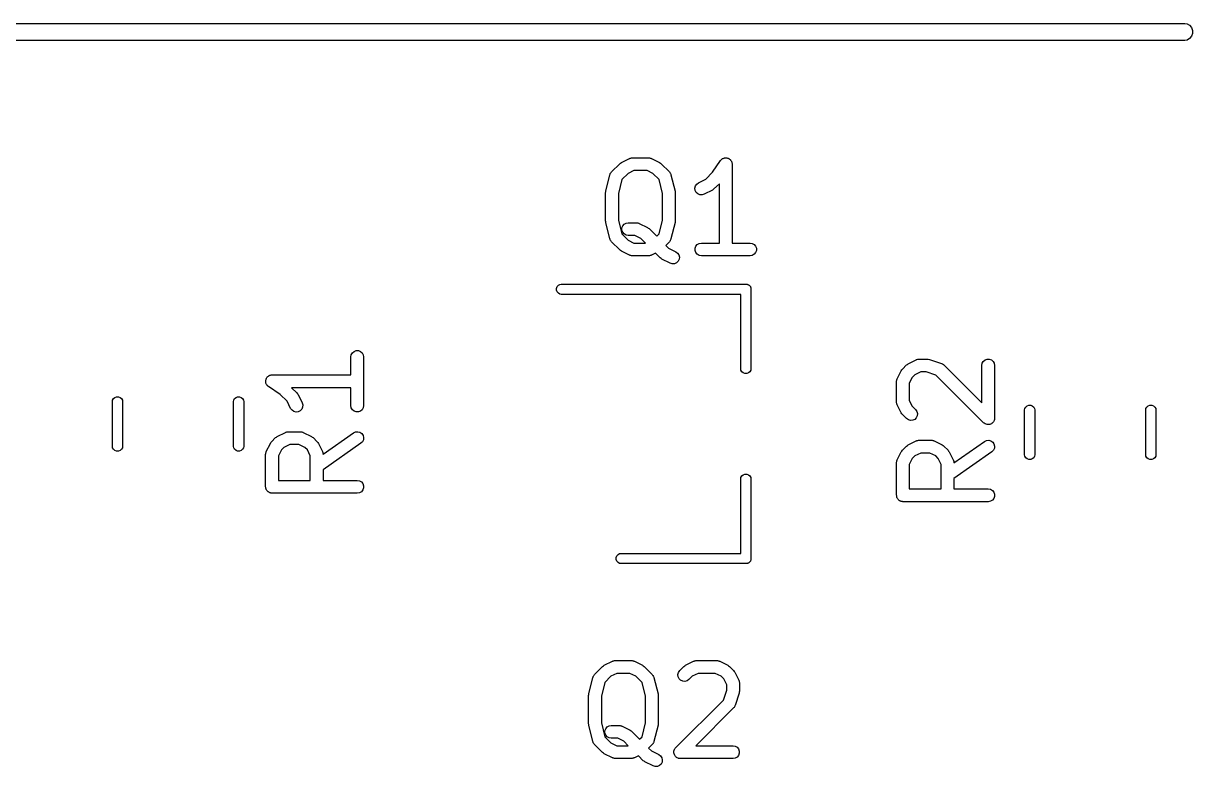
# Model space of a CAD drawing. Extents: x 100.8 to 195, y -113.5 to -35.1.
# Drawn here: x 162.39 to 176.1, y -72.62 to -63.9 of the extents above; entities that cross this region are included whole.
import ezdxf

# ---------------------------------------------------------------- set-up
doc = ezdxf.new("R2010")
doc.units = 0
doc.header["$MEASUREMENT"] = 0
doc.layers.add('BLACK', color=7, linetype='CONTINUOUS')

msp = doc.modelspace()

# ---------------------------------------------------------------- linework, layer by layer
at = {"layer": 'BLACK', "linetype": 'CONTINUOUS'}
for p, q in [((147.991, -63.9), (176.009, -63.9)), ((176.009, -63.9), (176.035, -63.9046)), ((176.035, -63.9046), (176.065, -63.9222)), ((176.065, -63.9222), (176.088, -63.9492)), ((176.088, -63.9492), (176.1, -63.9824)), ((176.1, -64.0176), (176.088, -64.0508)), ((176.1, -63.9824), (176.1, -64.0176)), ((176.009, -64.1), (147.991, -64.1)), ((176.035, -64.0954), (176.009, -64.1)), ((176.065, -64.0778), (176.035, -64.0954)), ((176.088, -64.0508), (176.065, -64.0778)), ((169.285, -65.6422), (169.38, -65.547)), ((169.38, -65.547), (169.39, -65.5401)), ((169.39, -65.5401), (169.4, -65.5329)), ((169.4, -65.5329), (169.495, -65.4853)), ((169.495, -65.4853), (169.499, -65.4841)), ((169.499, -65.4841), (169.503, -65.4819)), ((169.503, -65.4819), (169.512, -65.4804)), ((169.512, -65.4804), (169.52, -65.4779)), ((169.52, -65.4779), (169.524, -65.4781)), ((169.524, -65.4781), (169.529, -65.4774)), ((169.529, -65.4774), (169.719, -65.4774)), ((169.719, -65.4774), (169.723, -65.4781)), ((169.723, -65.4781), (169.728, -65.4779)), ((169.728, -65.4779), (169.736, -65.4804)), ((169.736, -65.4804), (169.745, -65.4819)), ((169.745, -65.4819), (169.748, -65.4841)), ((169.748, -65.4841), (169.753, -65.4853)), ((169.753, -65.4853), (169.848, -65.5329)), ((169.848, -65.5329), (169.857, -65.5401)), ((169.857, -65.5401), (169.867, -65.547)), ((169.867, -65.547), (169.963, -65.6422)), ((170.47, -65.6475), (170.561, -65.5108)), ((170.561, -65.5108), (170.564, -65.5078)), ((170.564, -65.5078), (170.566, -65.5042)), ((170.566, -65.5042), (170.573, -65.4984)), ((170.573, -65.4984), (170.579, -65.4919)), ((170.579, -65.4919), (170.583, -65.4901)), ((170.583, -65.4901), (170.586, -65.4874)), ((170.586, -65.4874), (170.595, -65.4844)), ((170.595, -65.4844), (170.603, -65.4804)), ((170.603, -65.4804), (170.607, -65.4799)), ((170.607, -65.4799), (170.611, -65.4785)), ((170.611, -65.4785), (170.62, -65.4785)), ((170.62, -65.4785), (170.629, -65.4775)), ((170.629, -65.4775), (170.633, -65.4785)), ((170.633, -65.4785), (170.637, -65.4785)), ((170.637, -65.4785), (170.645, -65.4816)), ((170.645, -65.4816), (170.654, -65.4837)), ((170.654, -65.4837), (170.657, -65.486)), ((170.657, -65.486), (170.661, -65.4874)), ((170.661, -65.4874), (170.668, -65.4932)), ((170.668, -65.4932), (170.676, -65.4981)), ((170.676, -65.4981), (170.678, -65.5015)), ((170.678, -65.5015), (170.681, -65.5042)), ((170.681, -65.5042), (170.686, -65.5119)), ((170.686, -65.5119), (170.691, -65.5191)), ((170.691, -65.5191), (170.692, -65.5231)), ((170.692, -65.5231), (170.694, -65.5267)), ((170.694, -65.5267), (170.696, -65.5355)), ((170.696, -65.5355), (170.698, -65.5441)), ((170.698, -65.5441), (170.698, -65.5483)), ((170.698, -65.5483), (170.699, -65.5524)), ((169.218, -65.8675), (169.265, -65.677)), ((169.265, -65.677), (169.268, -65.6705)), ((169.268, -65.6705), (169.27, -65.6635)), ((169.27, -65.6635), (169.274, -65.6587)), ((169.274, -65.6587), (169.276, -65.6533)), ((169.276, -65.6533), (169.281, -65.6481)), ((169.281, -65.6481), (169.285, -65.6422)), ((169.478, -65.6616), (169.406, -65.7336)), ((169.546, -65.6274), (169.478, -65.6616)), ((169.701, -65.6274), (169.546, -65.6274)), ((169.77, -65.6616), (169.701, -65.6274)), ((169.842, -65.7336), (169.77, -65.6616)), ((169.963, -65.6422), (169.967, -65.6481)), ((169.967, -65.6481), (169.972, -65.6533)), ((169.972, -65.6533), (169.974, -65.6587)), ((169.974, -65.6587), (169.977, -65.6635)), ((169.977, -65.6635), (169.979, -65.6705)), ((169.979, -65.6705), (169.982, -65.677)), ((169.982, -65.677), (170.03, -65.8675)), ((170.389, -65.7288), (170.47, -65.6475)), ((170.699, -65.5524), (170.699, -66.4774)), ((169.406, -65.7336), (169.365, -65.8949)), ((169.882, -65.8949), (169.842, -65.7336)), ((170.263, -65.8336), (170.269, -65.8083)), ((170.269, -65.8083), (170.284, -65.7865)), ((170.284, -65.7865), (170.305, -65.771)), ((170.305, -65.771), (170.389, -65.7288)), ((170.549, -65.7811), (170.486, -65.8435)), ((170.549, -66.4774), (170.549, -65.7811)), ((169.215, -65.8857), (169.217, -65.8767)), ((169.215, -66.219), (169.215, -65.8857)), ((169.217, -65.8767), (169.218, -65.8675)), ((169.365, -65.8949), (169.365, -66.2098)), ((169.882, -66.2098), (169.882, -65.8949)), ((170.03, -65.8675), (170.031, -65.8767)), ((170.031, -65.8767), (170.032, -65.8857)), ((170.032, -65.8857), (170.032, -66.219)), ((170.266, -65.8595), (170.263, -65.8336)), ((170.278, -65.8828), (170.266, -65.8595)), ((170.297, -65.9007), (170.278, -65.8828)), ((170.321, -65.911), (170.297, -65.9007)), ((170.347, -65.9126), (170.321, -65.911)), ((170.372, -65.9052), (170.347, -65.9126)), ((170.467, -65.8576), (170.372, -65.9052)), ((170.477, -65.8504), (170.467, -65.8576)), ((170.486, -65.8435), (170.477, -65.8504)), ((169.217, -66.2281), (169.215, -66.219)), ((169.218, -66.2372), (169.217, -66.2281)), ((169.265, -66.4277), (169.218, -66.2372)), ((169.365, -66.2098), (169.406, -66.3712)), ((169.842, -66.3712), (169.882, -66.2098)), ((170.03, -66.2372), (169.982, -66.4277)), ((170.031, -66.2281), (170.03, -66.2372)), ((170.032, -66.219), (170.031, -66.2281)), ((169.406, -66.3712), (169.478, -66.4431)), ((169.407, -66.3013), (169.416, -66.2768)), ((169.407, -66.3273), (169.407, -66.3013)), ((169.416, -66.3518), (169.407, -66.3273)), ((169.416, -66.2768), (169.433, -66.2568)), ((169.433, -66.3717), (169.416, -66.3518)), ((169.433, -66.2568), (169.455, -66.2438)), ((169.455, -66.3848), (169.433, -66.3717)), ((169.455, -66.2438), (169.481, -66.2393)), ((169.481, -66.2393), (169.576, -66.2393)), ((169.576, -66.2393), (169.58, -66.24)), ((169.58, -66.24), (169.585, -66.2398)), ((169.585, -66.2398), (169.593, -66.2423)), ((169.593, -66.2423), (169.602, -66.2438)), ((169.602, -66.2438), (169.606, -66.246)), ((169.606, -66.246), (169.61, -66.2472)), ((169.61, -66.2472), (169.705, -66.2948)), ((169.705, -66.2948), (169.715, -66.302)), ((169.715, -66.302), (169.724, -66.3089)), ((169.724, -66.3089), (169.814, -66.3987)), ((169.814, -66.3987), (169.842, -66.3712)), ((169.268, -66.4343), (169.265, -66.4277)), ((169.27, -66.4412), (169.268, -66.4343)), ((169.274, -66.4461), (169.27, -66.4412)), ((169.276, -66.4515), (169.274, -66.4461)), ((169.281, -66.4567), (169.276, -66.4515)), ((169.285, -66.4626), (169.281, -66.4567)), ((169.38, -66.5578), (169.285, -66.4626)), ((169.481, -66.3893), (169.455, -66.3848)), ((169.478, -66.4431), (169.546, -66.4774)), ((169.558, -66.3893), (169.481, -66.3893)), ((169.546, -66.4774), (169.681, -66.4774)), ((169.627, -66.4235), (169.558, -66.3893)), ((169.681, -66.4774), (169.627, -66.4235)), ((169.963, -66.4626), (169.92, -66.5048)), ((169.92, -66.5048), (169.954, -66.5384)), ((169.967, -66.4567), (169.963, -66.4626)), ((169.972, -66.4515), (169.967, -66.4567)), ((169.974, -66.4461), (169.972, -66.4515)), ((169.977, -66.4412), (169.974, -66.4461)), ((169.979, -66.4343), (169.977, -66.4412)), ((169.982, -66.4277), (169.979, -66.4343)), ((170.273, -66.5149), (170.29, -66.4949)), ((170.29, -66.4949), (170.312, -66.4819)), ((170.312, -66.4819), (170.338, -66.4774)), ((170.338, -66.4774), (170.549, -66.4774)), ((170.699, -66.4774), (170.91, -66.4774)), ((170.91, -66.4774), (170.935, -66.4819)), ((170.935, -66.4819), (170.958, -66.4949)), ((170.958, -66.4949), (170.974, -66.5149)), ((169.39, -66.5647), (169.38, -66.5578)), ((169.4, -66.5718), (169.39, -66.5647)), ((169.495, -66.6195), (169.4, -66.5718)), ((169.499, -66.6207), (169.495, -66.6195)), ((169.503, -66.6229), (169.499, -66.6207)), ((169.512, -66.6244), (169.503, -66.6229)), ((169.52, -66.6269), (169.512, -66.6244)), ((169.524, -66.6266), (169.52, -66.6269)), ((169.529, -66.6274), (169.524, -66.6266)), ((169.719, -66.6274), (169.529, -66.6274)), ((169.723, -66.6266), (169.719, -66.6274)), ((169.728, -66.6269), (169.723, -66.6266)), ((169.736, -66.6244), (169.728, -66.6269)), ((169.745, -66.6229), (169.736, -66.6244)), ((169.748, -66.6207), (169.745, -66.6229)), ((169.753, -66.6195), (169.748, -66.6207)), ((169.799, -66.596), (169.753, -66.6195)), ((169.856, -66.653), (169.799, -66.596)), ((169.954, -66.5384), (170.038, -66.5805)), ((170.038, -66.5805), (170.059, -66.5961)), ((170.059, -66.5961), (170.074, -66.6178)), ((170.074, -66.6178), (170.08, -66.6431)), ((170.08, -66.6431), (170.077, -66.669)), ((170.264, -66.5394), (170.273, -66.5149)), ((170.264, -66.5654), (170.264, -66.5394)), ((170.273, -66.5899), (170.264, -66.5654)), ((170.29, -66.6098), (170.273, -66.5899)), ((170.312, -66.6229), (170.29, -66.6098)), ((170.338, -66.6274), (170.312, -66.6229)), ((170.91, -66.6274), (170.338, -66.6274)), ((170.935, -66.6229), (170.91, -66.6274)), ((170.958, -66.6098), (170.935, -66.6229)), ((170.974, -66.5899), (170.958, -66.6098)), ((170.974, -66.5149), (170.983, -66.5394)), ((170.983, -66.5654), (170.974, -66.5899)), ((170.983, -66.5394), (170.983, -66.5654)), ((169.866, -66.6599), (169.856, -66.653)), ((169.876, -66.6671), (169.866, -66.6599)), ((169.971, -66.7147), (169.876, -66.6671)), ((169.996, -66.7221), (169.971, -66.7147)), ((170.022, -66.7206), (169.996, -66.7221)), ((170.046, -66.7102), (170.022, -66.7206)), ((170.065, -66.6923), (170.046, -66.7102)), ((170.077, -66.669), (170.065, -66.6923)), ((168.64, -67.0094), (168.647, -66.9895)), ((168.64, -67.0306), (168.64, -67.0094)), ((168.647, -67.0505), (168.64, -67.0306)), ((168.647, -66.9895), (168.661, -66.9733)), ((168.661, -67.0667), (168.647, -67.0505)), ((168.661, -66.9733), (168.679, -66.9627)), ((168.679, -66.9627), (168.695, -66.96)), ((168.695, -66.96), (170.865, -66.96)), ((170.865, -66.96), (170.871, -66.96)), ((170.865, -66.96), (170.865, -66.96)), ((170.871, -66.96), (170.876, -66.9618)), ((170.876, -66.9618), (170.881, -66.9627)), ((170.881, -66.9627), (170.885, -66.9654)), ((170.885, -66.9654), (170.89, -66.9672)), ((170.89, -66.9672), (170.895, -66.9707)), ((170.895, -66.9707), (170.899, -66.9733)), ((170.899, -66.9733), (170.903, -66.9774)), ((170.903, -66.9774), (170.907, -66.9808)), ((170.907, -66.9808), (170.909, -66.9855)), ((170.909, -66.9855), (170.913, -66.9895)), ((170.913, -66.9895), (170.915, -66.9945)), ((170.915, -66.9945), (170.917, -66.9992)), ((170.917, -66.9992), (170.918, -67.0044)), ((170.918, -67.0044), (170.92, -67.0094)), ((170.92, -67.0094), (170.92, -67.0147)), ((170.92, -67.0147), (170.92, -67.0148)), ((170.92, -67.0148), (170.92, -67.9552)), ((168.679, -67.0773), (168.661, -67.0667)), ((168.695, -67.08), (168.679, -67.0773)), ((170.8, -67.08), (168.695, -67.08)), ((170.8, -67.9552), (170.8, -67.08)), ((166.265, -67.7493), (166.289, -67.7404)), ((166.289, -67.7404), (166.315, -67.7404)), ((166.315, -67.7404), (166.34, -67.7493)), ((166.227, -67.8143), (166.232, -67.7886)), ((166.227, -68.025), (166.227, -67.8143)), ((166.232, -67.7886), (166.245, -67.7661)), ((166.245, -67.7661), (166.265, -67.7493)), ((166.34, -67.7493), (166.36, -67.7661)), ((166.36, -67.7661), (166.373, -67.7886)), ((166.373, -67.7886), (166.377, -67.8143)), ((166.377, -67.8143), (166.377, -68.3857)), ((172.764, -67.8948), (172.859, -67.8472)), ((172.859, -67.8472), (172.863, -67.846)), ((172.863, -67.846), (172.867, -67.8438)), ((172.867, -67.8438), (172.876, -67.8423)), ((172.876, -67.8423), (172.884, -67.8398)), ((172.884, -67.8398), (172.889, -67.84)), ((172.889, -67.84), (172.893, -67.8393)), ((172.893, -67.8393), (172.988, -67.8393)), ((172.988, -67.8393), (173, -67.8414)), ((173, -67.8414), (173.012, -67.8431)), ((173.012, -67.8431), (173.155, -67.8908)), ((173.632, -67.8886), (173.645, -67.8661)), ((173.645, -67.8661), (173.665, -67.8493)), ((173.665, -67.8493), (173.689, -67.8404)), ((173.689, -67.8404), (173.715, -67.8404)), ((173.715, -67.8404), (173.74, -67.8493)), ((173.74, -67.8493), (173.76, -67.8661)), ((173.76, -67.8661), (173.773, -67.8886)), ((170.803, -67.9708), (170.8, -67.9552)), ((170.813, -67.9892), (170.803, -67.9708)), ((170.83, -68.0028), (170.813, -67.9892)), ((170.849, -68.01), (170.83, -68.0028)), ((170.871, -68.01), (170.849, -68.01)), ((170.89, -68.0028), (170.871, -68.01)), ((170.907, -67.9892), (170.89, -68.0028)), ((170.917, -67.9708), (170.907, -67.9892)), ((170.92, -67.9552), (170.917, -67.9708)), ((172.635, -68.0712), (172.683, -67.976)), ((172.683, -67.976), (172.69, -67.9663)), ((172.69, -67.9663), (172.697, -67.9565)), ((172.697, -67.9565), (172.745, -67.9089)), ((172.745, -67.9089), (172.754, -67.902)), ((172.754, -67.902), (172.764, -67.8948)), ((172.911, -67.9893), (172.842, -68.0235)), ((172.976, -67.9893), (172.911, -67.9893)), ((173.09, -68.0275), (172.976, -67.9893)), ((173.155, -67.8908), (173.158, -67.8928)), ((173.158, -67.8928), (173.163, -67.8939)), ((173.163, -67.8939), (173.17, -67.899)), ((173.17, -67.899), (173.178, -67.9032)), ((173.178, -67.9032), (173.18, -67.9064)), ((173.18, -67.9064), (173.184, -67.9089)), ((173.184, -67.9089), (173.627, -68.3523)), ((173.627, -67.9143), (173.632, -67.8886)), ((173.627, -68.3523), (173.627, -67.9143)), ((173.773, -67.8886), (173.777, -67.9143)), ((173.777, -67.9143), (173.777, -68.5333)), ((165.228, -68.0952), (165.229, -68.0911)), ((165.229, -68.1041), (165.228, -68.0952)), ((165.229, -68.087), (165.232, -68.0786)), ((165.229, -68.0911), (165.229, -68.087)), ((165.229, -68.113), (165.229, -68.1041)), ((165.23, -68.1169), (165.229, -68.113)), ((165.23, -68.1211), (165.23, -68.1169)), ((165.234, -68.1291), (165.23, -68.1211)), ((165.232, -68.0786), (165.234, -68.0699)), ((165.234, -68.0699), (165.236, -68.0664)), ((165.237, -68.1375), (165.234, -68.1291)), ((165.236, -68.0664), (165.237, -68.0625)), ((165.237, -68.0625), (165.243, -68.0556)), ((165.24, -68.1407), (165.237, -68.1375)), ((165.242, -68.1444), (165.24, -68.1407)), ((165.248, -68.1506), (165.242, -68.1444)), ((165.243, -68.0556), (165.248, -68.0482)), ((165.248, -68.0482), (165.251, -68.0457)), ((165.254, -68.1575), (165.248, -68.1506)), ((165.251, -68.0457), (165.254, -68.0425)), ((165.254, -68.0425), (165.262, -68.0381)), ((165.262, -68.0381), (165.269, -68.0328)), ((165.269, -68.0328), (165.273, -68.0316)), ((165.273, -68.0316), (165.277, -68.0295)), ((165.277, -68.0295), (165.286, -68.028)), ((165.286, -68.028), (165.294, -68.0255)), ((165.294, -68.0255), (165.298, -68.0257)), ((165.298, -68.0257), (165.302, -68.025)), ((165.302, -68.025), (166.227, -68.025)), ((172.627, -68.1048), (172.628, -68.1005)), ((172.627, -68.3429), (172.627, -68.1048)), ((172.628, -68.0962), (172.63, -68.0878)), ((172.628, -68.1005), (172.628, -68.0962)), ((172.63, -68.0878), (172.632, -68.0791)), ((172.632, -68.0791), (172.634, -68.0754)), ((172.634, -68.0754), (172.635, -68.0712)), ((172.812, -68.054), (172.777, -68.1225)), ((172.777, -68.1225), (172.777, -68.3252)), ((172.842, -68.0235), (172.812, -68.054)), ((173.649, -68.5864), (173.09, -68.0275)), ((163.443, -68.3023), (163.46, -68.2887)), ((163.46, -68.2887), (163.479, -68.2814)), ((163.479, -68.2814), (163.501, -68.2814)), ((163.501, -68.2814), (163.52, -68.2887)), ((163.52, -68.2887), (163.537, -68.3023)), ((164.863, -68.3023), (164.88, -68.2887)), ((164.88, -68.2887), (164.899, -68.2814)), ((164.899, -68.2814), (164.921, -68.2814)), ((164.921, -68.2814), (164.94, -68.2887)), ((164.94, -68.2887), (164.957, -68.3023)), ((165.258, -68.1595), (165.254, -68.1575)), ((165.261, -68.1624), (165.258, -68.1595)), ((165.397, -68.2535), (165.261, -68.1624)), ((165.479, -68.3349), (165.397, -68.2535)), ((166.227, -68.175), (165.531, -68.175)), ((165.531, -68.175), (165.594, -68.2374)), ((165.594, -68.2374), (165.6, -68.2473)), ((165.6, -68.2473), (165.608, -68.2569)), ((165.608, -68.2569), (165.655, -68.3522)), ((166.227, -68.3857), (166.227, -68.175)), ((163.43, -68.3362), (163.433, -68.3206)), ((163.43, -68.8638), (163.43, -68.3362)), ((163.433, -68.3206), (163.443, -68.3023)), ((163.537, -68.3023), (163.547, -68.3206)), ((163.547, -68.3206), (163.55, -68.3362)), ((163.55, -68.3362), (163.55, -68.8638)), ((164.85, -68.3362), (164.853, -68.3206)), ((164.85, -68.8638), (164.85, -68.3362)), ((164.853, -68.3206), (164.863, -68.3023)), ((164.957, -68.3023), (164.967, -68.3206)), ((164.967, -68.3206), (164.97, -68.3362)), ((164.97, -68.3362), (164.97, -68.8638)), ((165.521, -68.4193), (165.479, -68.3349)), ((165.537, -68.4402), (165.521, -68.4193)), ((165.651, -68.427), (165.633, -68.446)), ((165.661, -68.4031), (165.651, -68.427)), ((165.655, -68.3522), (165.663, -68.3771)), ((165.663, -68.3771), (165.661, -68.4031)), ((166.232, -68.4114), (166.227, -68.3857)), ((166.245, -68.4339), (166.232, -68.4114)), ((166.373, -68.4114), (166.36, -68.4339)), ((166.377, -68.3857), (166.373, -68.4114)), ((172.628, -68.3471), (172.627, -68.3429)), ((172.628, -68.3514), (172.628, -68.3471)), ((172.63, -68.3599), (172.628, -68.3514)), ((172.632, -68.3685), (172.63, -68.3599)), ((172.634, -68.3723), (172.632, -68.3685)), ((172.635, -68.3764), (172.634, -68.3723)), ((172.683, -68.4716), (172.635, -68.3764)), ((172.777, -68.3252), (172.812, -68.3937)), ((172.812, -68.3937), (172.851, -68.4327)), ((174.13, -68.4362), (174.133, -68.4206)), ((174.133, -68.4206), (174.143, -68.4023)), ((174.143, -68.4023), (174.16, -68.3887)), ((174.16, -68.3887), (174.179, -68.3814)), ((174.179, -68.3814), (174.201, -68.3814)), ((174.201, -68.3814), (174.22, -68.3887)), ((174.22, -68.3887), (174.237, -68.4023)), ((174.237, -68.4023), (174.247, -68.4206)), ((174.247, -68.4206), (174.25, -68.4362)), ((175.55, -68.4362), (175.553, -68.4206)), ((175.553, -68.4206), (175.563, -68.4023)), ((175.563, -68.4023), (175.58, -68.3887)), ((175.58, -68.3887), (175.599, -68.3814)), ((175.599, -68.3814), (175.621, -68.3814)), ((175.621, -68.3814), (175.64, -68.3887)), ((175.64, -68.3887), (175.657, -68.4023)), ((175.657, -68.4023), (175.667, -68.4206)), ((175.667, -68.4206), (175.67, -68.4362)), ((165.558, -68.4545), (165.537, -68.4402)), ((165.584, -68.4606), (165.558, -68.4545)), ((165.609, -68.4576), (165.584, -68.4606)), ((165.633, -68.446), (165.609, -68.4576)), ((166.265, -68.4507), (166.245, -68.4339)), ((166.289, -68.4596), (166.265, -68.4507)), ((166.315, -68.4596), (166.289, -68.4596)), ((166.34, -68.4507), (166.315, -68.4596)), ((166.36, -68.4339), (166.34, -68.4507)), ((172.69, -68.4813), (172.683, -68.4716)), ((172.697, -68.4911), (172.69, -68.4813)), ((172.745, -68.5387), (172.697, -68.4911)), ((172.766, -68.5537), (172.745, -68.5387)), ((172.791, -68.5604), (172.766, -68.5537)), ((172.817, -68.5582), (172.791, -68.5604)), ((172.841, -68.5472), (172.817, -68.5582)), ((172.859, -68.5287), (172.841, -68.5472)), ((172.851, -68.4327), (172.866, -68.454)), ((172.87, -68.5051), (172.859, -68.5287)), ((172.866, -68.454), (172.872, -68.4792)), ((172.872, -68.4792), (172.87, -68.5051)), ((173.768, -68.5675), (173.764, -68.5764)), ((173.773, -68.559), (173.768, -68.5675)), ((173.775, -68.5527), (173.773, -68.5557)), ((173.773, -68.5557), (173.773, -68.559)), ((173.776, -68.543), (173.775, -68.5527)), ((173.777, -68.5333), (173.776, -68.543)), ((174.13, -68.9638), (174.13, -68.4362)), ((174.25, -68.4362), (174.25, -68.9638)), ((175.55, -68.9638), (175.55, -68.4362)), ((175.67, -68.4362), (175.67, -68.9638)), ((165.364, -68.7472), (165.459, -68.6996)), ((165.459, -68.6996), (165.463, -68.6984)), ((165.463, -68.6984), (165.467, -68.6962)), ((165.467, -68.6962), (165.476, -68.6947)), ((165.476, -68.6947), (165.484, -68.6922)), ((165.484, -68.6922), (165.489, -68.6924)), ((165.489, -68.6924), (165.493, -68.6917)), ((165.493, -68.6917), (165.636, -68.6917)), ((165.636, -68.6917), (165.64, -68.6924)), ((165.64, -68.6924), (165.644, -68.6922)), ((165.644, -68.6922), (165.653, -68.6947)), ((165.653, -68.6947), (165.661, -68.6962)), ((165.661, -68.6962), (165.665, -68.6984)), ((165.665, -68.6984), (165.669, -68.6996)), ((165.669, -68.6996), (165.764, -68.7472)), ((165.901, -68.9561), (166.259, -68.7052)), ((166.259, -68.7052), (166.283, -68.6942)), ((166.283, -68.6942), (166.309, -68.692)), ((166.309, -68.692), (166.334, -68.6987)), ((166.334, -68.6987), (166.355, -68.7136)), ((173.657, -68.592), (173.649, -68.5864)), ((173.665, -68.5983), (173.657, -68.592)), ((173.668, -68.5994), (173.665, -68.5983)), ((173.671, -68.6013), (173.668, -68.5994)), ((173.68, -68.6038), (173.671, -68.6013)), ((173.689, -68.6072), (173.68, -68.6038)), ((173.693, -68.6072), (173.689, -68.6072)), ((173.696, -68.608), (173.693, -68.6072)), ((173.706, -68.6072), (173.696, -68.608)), ((173.715, -68.6072), (173.706, -68.6072)), ((173.719, -68.6061), (173.715, -68.6072)), ((173.722, -68.6058), (173.719, -68.6061)), ((173.731, -68.6016), (173.722, -68.6058)), ((173.74, -68.5983), (173.731, -68.6016)), ((173.742, -68.5962), (173.74, -68.5983)), ((173.745, -68.5948), (173.742, -68.5962)), ((173.752, -68.5878), (173.745, -68.5948)), ((173.76, -68.5815), (173.752, -68.5878)), ((173.761, -68.5787), (173.76, -68.5815)), ((173.764, -68.5764), (173.761, -68.5787)), ((165.235, -68.9236), (165.283, -68.8284)), ((165.283, -68.8284), (165.29, -68.8187)), ((165.29, -68.8187), (165.297, -68.8089)), ((165.297, -68.8089), (165.345, -68.7613)), ((165.345, -68.7613), (165.354, -68.7544)), ((165.354, -68.7544), (165.364, -68.7472)), ((165.511, -68.8417), (165.442, -68.8759)), ((165.618, -68.8417), (165.511, -68.8417)), ((165.687, -68.8759), (165.618, -68.8417)), ((165.764, -68.7472), (165.774, -68.7544)), ((165.774, -68.7544), (165.784, -68.7613)), ((165.784, -68.7613), (165.832, -68.8089)), ((165.832, -68.8089), (165.838, -68.8187)), ((165.838, -68.8187), (165.846, -68.8284)), ((165.846, -68.8284), (165.893, -68.9236)), ((166.345, -68.8281), (165.901, -69.139)), ((166.364, -68.8097), (166.345, -68.8281)), ((166.355, -68.7136), (166.37, -68.735)), ((166.375, -68.7861), (166.364, -68.8097)), ((166.37, -68.735), (166.377, -68.7601)), ((166.377, -68.7601), (166.375, -68.7861)), ((172.764, -68.8472), (172.859, -68.7996)), ((172.859, -68.7996), (172.863, -68.7984)), ((172.863, -68.7984), (172.867, -68.7962)), ((172.867, -68.7962), (172.876, -68.7947)), ((172.876, -68.7947), (172.884, -68.7922)), ((172.884, -68.7922), (172.889, -68.7924)), ((172.889, -68.7924), (172.893, -68.7917)), ((172.893, -68.7917), (173.036, -68.7917)), ((173.036, -68.7917), (173.04, -68.7924)), ((173.04, -68.7924), (173.044, -68.7922)), ((173.044, -68.7922), (173.053, -68.7947)), ((173.053, -68.7947), (173.061, -68.7962)), ((173.061, -68.7962), (173.065, -68.7984)), ((173.065, -68.7984), (173.069, -68.7996)), ((173.069, -68.7996), (173.164, -68.8472)), ((173.301, -69.0561), (173.659, -68.8052)), ((173.659, -68.8052), (173.683, -68.7942)), ((173.683, -68.7942), (173.709, -68.792)), ((173.709, -68.792), (173.734, -68.7987)), ((173.734, -68.7987), (173.755, -68.8136)), ((173.755, -68.8136), (173.77, -68.835)), ((173.77, -68.835), (173.777, -68.8601)), ((163.433, -68.8794), (163.43, -68.8638)), ((163.443, -68.8977), (163.433, -68.8794)), ((163.46, -68.9113), (163.443, -68.8977)), ((163.479, -68.9186), (163.46, -68.9113)), ((163.501, -68.9186), (163.479, -68.9186)), ((163.52, -68.9113), (163.501, -68.9186)), ((163.537, -68.8977), (163.52, -68.9113)), ((163.547, -68.8794), (163.537, -68.8977)), ((163.55, -68.8638), (163.547, -68.8794)), ((164.853, -68.8794), (164.85, -68.8638)), ((164.863, -68.8977), (164.853, -68.8794)), ((164.88, -68.9113), (164.863, -68.8977)), ((164.899, -68.9186), (164.88, -68.9113)), ((164.921, -68.9186), (164.899, -68.9186)), ((164.94, -68.9113), (164.921, -68.9186)), ((164.957, -68.8977), (164.94, -68.9113)), ((164.967, -68.8794), (164.957, -68.8977)), ((164.97, -68.8638), (164.967, -68.8794)), ((165.227, -68.9571), (165.228, -68.9529)), ((165.227, -69.3381), (165.227, -68.9571)), ((165.228, -68.9486), (165.23, -68.9401)), ((165.228, -68.9529), (165.228, -68.9486)), ((165.23, -68.9401), (165.232, -68.9315)), ((165.232, -68.9315), (165.234, -68.9277)), ((165.234, -68.9277), (165.235, -68.9236)), ((165.412, -68.9063), (165.377, -68.9748)), ((165.377, -68.9748), (165.377, -69.2631)), ((165.442, -68.8759), (165.412, -68.9063)), ((165.717, -68.9063), (165.687, -68.8759)), ((165.751, -68.9748), (165.717, -68.9063)), ((165.751, -69.2631), (165.751, -68.9748)), ((165.893, -68.9236), (165.895, -68.9277)), ((165.895, -68.9277), (165.897, -68.9315)), ((165.897, -68.9315), (165.898, -68.9401)), ((165.898, -68.9401), (165.901, -68.9486)), ((165.901, -68.9486), (165.9, -68.9529)), ((165.9, -68.9529), (165.901, -68.9561)), ((172.635, -69.0236), (172.683, -68.9284)), ((172.683, -68.9284), (172.69, -68.9187)), ((172.69, -68.9187), (172.697, -68.9089)), ((172.697, -68.9089), (172.745, -68.8613)), ((172.745, -68.8613), (172.754, -68.8544)), ((172.754, -68.8544), (172.764, -68.8472)), ((172.842, -68.9759), (172.812, -69.0063)), ((172.911, -68.9417), (172.842, -68.9759)), ((173.018, -68.9417), (172.911, -68.9417)), ((173.087, -68.9759), (173.018, -68.9417)), ((173.117, -69.0063), (173.087, -68.9759)), ((173.164, -68.8472), (173.174, -68.8544)), ((173.174, -68.8544), (173.184, -68.8613)), ((173.184, -68.8613), (173.232, -68.9089)), ((173.232, -68.9089), (173.238, -68.9187)), ((173.238, -68.9187), (173.246, -68.9284)), ((173.246, -68.9284), (173.293, -69.0236)), ((173.745, -68.9281), (173.301, -69.239)), ((173.764, -68.9097), (173.745, -68.9281)), ((173.775, -68.8861), (173.764, -68.9097)), ((173.777, -68.8601), (173.775, -68.8861)), ((174.133, -68.9794), (174.13, -68.9638)), ((174.143, -68.9977), (174.133, -68.9794)), ((174.247, -68.9794), (174.237, -68.9977)), ((174.25, -68.9638), (174.247, -68.9794)), ((175.553, -68.9794), (175.55, -68.9638)), ((175.563, -68.9977), (175.553, -68.9794)), ((175.667, -68.9794), (175.657, -68.9977)), ((175.67, -68.9638), (175.667, -68.9794)), ((172.627, -69.0571), (172.628, -69.0529)), ((172.627, -69.4381), (172.627, -69.0571)), ((172.628, -69.0486), (172.63, -69.0401)), ((172.628, -69.0529), (172.628, -69.0486)), ((172.63, -69.0401), (172.632, -69.0315)), ((172.632, -69.0315), (172.634, -69.0277)), ((172.634, -69.0277), (172.635, -69.0236)), ((172.812, -69.0063), (172.777, -69.0748)), ((172.777, -69.0748), (172.777, -69.3631)), ((173.151, -69.0748), (173.117, -69.0063)), ((173.151, -69.3631), (173.151, -69.0748)), ((173.293, -69.0236), (173.295, -69.0277)), ((173.295, -69.0277), (173.297, -69.0315)), ((173.297, -69.0315), (173.298, -69.0401)), ((173.298, -69.0401), (173.301, -69.0486)), ((173.301, -69.0486), (173.3, -69.0529)), ((173.3, -69.0529), (173.301, -69.0561)), ((174.16, -69.0113), (174.143, -68.9977)), ((174.179, -69.0186), (174.16, -69.0113)), ((174.201, -69.0186), (174.179, -69.0186)), ((174.22, -69.0113), (174.201, -69.0186)), ((174.237, -68.9977), (174.22, -69.0113)), ((175.58, -69.0113), (175.563, -68.9977)), ((175.599, -69.0186), (175.58, -69.0113)), ((175.621, -69.0186), (175.599, -69.0186)), ((175.64, -69.0113), (175.621, -69.0186)), ((175.657, -68.9977), (175.64, -69.0113)), ((165.901, -69.139), (165.901, -69.2631)), ((170.8, -69.2448), (170.803, -69.2292)), ((170.8, -70.12), (170.8, -69.2448)), ((170.803, -69.2292), (170.813, -69.2108)), ((170.813, -69.2108), (170.83, -69.1972)), ((170.83, -69.1972), (170.849, -69.19)), ((170.849, -69.19), (170.871, -69.19)), ((170.871, -69.19), (170.89, -69.1972)), ((170.89, -69.1972), (170.907, -69.2108)), ((170.907, -69.2108), (170.917, -69.2292)), ((170.917, -69.2292), (170.92, -69.2448)), ((170.92, -69.2448), (170.92, -70.1852)), ((173.301, -69.239), (173.301, -69.3631)), ((165.229, -69.3446), (165.227, -69.3381)), ((165.229, -69.3511), (165.229, -69.3446)), ((165.231, -69.3573), (165.229, -69.3511)), ((165.232, -69.3637), (165.231, -69.3573)), ((165.235, -69.3694), (165.232, -69.3637)), ((165.237, -69.3756), (165.235, -69.3694)), ((165.242, -69.3806), (165.237, -69.3756)), ((165.245, -69.3863), (165.242, -69.3806)), ((165.25, -69.3905), (165.245, -69.3863)), ((165.254, -69.3955), (165.25, -69.3905)), ((165.377, -69.2631), (165.751, -69.2631)), ((165.901, -69.2631), (166.302, -69.2631)), ((166.302, -69.2631), (166.328, -69.2676)), ((166.328, -69.2676), (166.351, -69.2806)), ((166.351, -69.2806), (166.367, -69.3006)), ((166.367, -69.3756), (166.351, -69.3955)), ((166.367, -69.3006), (166.376, -69.3251)), ((166.376, -69.3511), (166.367, -69.3756)), ((166.376, -69.3251), (166.376, -69.3511)), ((172.777, -69.3631), (173.151, -69.3631)), ((173.301, -69.3631), (173.702, -69.3631)), ((173.702, -69.3631), (173.728, -69.3676)), ((173.728, -69.3676), (173.751, -69.3806)), ((173.751, -69.3806), (173.767, -69.4006)), ((165.26, -69.3988), (165.254, -69.3955)), ((165.265, -69.403), (165.26, -69.3988)), ((165.271, -69.4053), (165.265, -69.403)), ((165.277, -69.4086), (165.271, -69.4053)), ((165.283, -69.4097), (165.277, -69.4086)), ((165.289, -69.412), (165.283, -69.4097)), ((165.296, -69.412), (165.289, -69.412)), ((165.302, -69.4131), (165.296, -69.412)), ((166.302, -69.4131), (165.302, -69.4131)), ((166.328, -69.4086), (166.302, -69.4131)), ((166.351, -69.3955), (166.328, -69.4086)), ((172.629, -69.4446), (172.627, -69.4381)), ((172.629, -69.4511), (172.629, -69.4446)), ((172.631, -69.4573), (172.629, -69.4511)), ((172.632, -69.4637), (172.631, -69.4573)), ((172.635, -69.4694), (172.632, -69.4637)), ((172.637, -69.4756), (172.635, -69.4694)), ((172.642, -69.4806), (172.637, -69.4756)), ((172.645, -69.4863), (172.642, -69.4806)), ((172.65, -69.4905), (172.645, -69.4863)), ((172.654, -69.4955), (172.65, -69.4905)), ((172.66, -69.4988), (172.654, -69.4955)), ((172.665, -69.503), (172.66, -69.4988)), ((172.671, -69.5053), (172.665, -69.503)), ((172.677, -69.5086), (172.671, -69.5053)), ((172.683, -69.5097), (172.677, -69.5086)), ((172.689, -69.512), (172.683, -69.5097)), ((172.696, -69.512), (172.689, -69.512)), ((172.702, -69.5131), (172.696, -69.512)), ((173.702, -69.5131), (172.702, -69.5131)), ((173.728, -69.5086), (173.702, -69.5131)), ((173.751, -69.4955), (173.728, -69.5086)), ((173.767, -69.4756), (173.751, -69.4955)), ((173.767, -69.4006), (173.776, -69.4251)), ((173.776, -69.4511), (173.767, -69.4756)), ((173.776, -69.4251), (173.776, -69.4511)), ((169.34, -70.1694), (169.347, -70.1495)), ((169.34, -70.1906), (169.34, -70.1694)), ((169.347, -70.2105), (169.34, -70.1906)), ((169.347, -70.1495), (169.361, -70.1333)), ((169.361, -70.2267), (169.347, -70.2105)), ((169.361, -70.1333), (169.379, -70.1227)), ((169.379, -70.1227), (169.395, -70.12)), ((169.395, -70.12), (170.8, -70.12)), ((170.909, -70.2145), (170.907, -70.2192)), ((170.913, -70.2105), (170.909, -70.2145)), ((170.915, -70.2055), (170.913, -70.2105)), ((170.917, -70.2008), (170.915, -70.2055)), ((170.918, -70.1956), (170.917, -70.2008)), ((170.92, -70.1906), (170.918, -70.1956)), ((170.92, -70.1852), (170.92, -70.1853)), ((170.92, -70.1853), (170.92, -70.1906)), ((169.379, -70.2373), (169.361, -70.2267)), ((169.395, -70.24), (169.379, -70.2373)), ((170.865, -70.24), (169.395, -70.24)), ((170.871, -70.24), (170.865, -70.24)), ((170.865, -70.24), (170.865, -70.24)), ((170.876, -70.2382), (170.871, -70.24)), ((170.881, -70.2373), (170.876, -70.2382)), ((170.885, -70.2346), (170.881, -70.2373)), ((170.89, -70.2328), (170.885, -70.2346)), ((170.895, -70.2293), (170.89, -70.2328)), ((170.899, -70.2267), (170.895, -70.2293)), ((170.903, -70.2226), (170.899, -70.2267)), ((170.907, -70.2192), (170.903, -70.2226)), ((169.085, -71.5422), (169.18, -71.447)), ((169.18, -71.447), (169.19, -71.4401)), ((169.19, -71.4401), (169.2, -71.4329)), ((169.2, -71.4329), (169.295, -71.3853)), ((169.295, -71.3853), (169.299, -71.3841)), ((169.299, -71.3841), (169.303, -71.3819)), ((169.303, -71.3819), (169.312, -71.3804)), ((169.312, -71.3804), (169.32, -71.3779)), ((169.32, -71.3779), (169.324, -71.3781)), ((169.324, -71.3781), (169.329, -71.3774)), ((169.329, -71.3774), (169.519, -71.3774)), ((169.519, -71.3774), (169.523, -71.3781)), ((169.523, -71.3781), (169.528, -71.3779)), ((169.528, -71.3779), (169.536, -71.3804)), ((169.536, -71.3804), (169.545, -71.3819)), ((169.545, -71.3819), (169.548, -71.3841)), ((169.548, -71.3841), (169.553, -71.3853)), ((169.553, -71.3853), (169.648, -71.4329)), ((169.648, -71.4329), (169.657, -71.4401)), ((169.657, -71.4401), (169.667, -71.447)), ((169.667, -71.447), (169.763, -71.5422)), ((170.085, -71.4946), (170.133, -71.447)), ((170.133, -71.447), (170.143, -71.4401)), ((170.143, -71.4401), (170.152, -71.4329)), ((170.152, -71.4329), (170.247, -71.3853)), ((170.247, -71.3853), (170.252, -71.3841)), ((170.252, -71.3841), (170.255, -71.3819)), ((170.255, -71.3819), (170.264, -71.3804)), ((170.264, -71.3804), (170.272, -71.3779)), ((170.272, -71.3779), (170.277, -71.3781)), ((170.277, -71.3781), (170.281, -71.3774)), ((170.281, -71.3774), (170.519, -71.3774)), ((170.519, -71.3774), (170.523, -71.3781)), ((170.523, -71.3781), (170.528, -71.3779)), ((170.528, -71.3779), (170.536, -71.3804)), ((170.536, -71.3804), (170.545, -71.3819)), ((170.545, -71.3819), (170.548, -71.3841)), ((170.548, -71.3841), (170.553, -71.3853)), ((170.553, -71.3853), (170.648, -71.4329)), ((170.648, -71.4329), (170.657, -71.4401)), ((170.657, -71.4401), (170.667, -71.447)), ((170.667, -71.447), (170.715, -71.4946)), ((169.018, -71.7675), (169.065, -71.577)), ((169.065, -71.577), (169.068, -71.5705)), ((169.068, -71.5705), (169.07, -71.5635)), ((169.07, -71.5635), (169.074, -71.5587)), ((169.074, -71.5587), (169.076, -71.5533)), ((169.076, -71.5533), (169.081, -71.5481)), ((169.081, -71.5481), (169.085, -71.5422)), ((169.278, -71.5616), (169.206, -71.6336)), ((169.346, -71.5274), (169.278, -71.5616)), ((169.501, -71.5274), (169.346, -71.5274)), ((169.57, -71.5616), (169.501, -71.5274)), ((169.642, -71.6336), (169.57, -71.5616)), ((169.763, -71.5422), (169.767, -71.5481)), ((169.767, -71.5481), (169.772, -71.5533)), ((169.772, -71.5533), (169.774, -71.5587)), ((169.774, -71.5587), (169.777, -71.5635)), ((169.777, -71.5635), (169.779, -71.5705)), ((169.779, -71.5705), (169.782, -71.577)), ((169.782, -71.577), (169.83, -71.7675)), ((170.063, -71.5411), (170.07, -71.5159)), ((170.066, -71.567), (170.063, -71.5411)), ((170.077, -71.5906), (170.066, -71.567)), ((170.07, -71.5159), (170.085, -71.4946)), ((170.23, -71.5616), (170.191, -71.6007)), ((170.299, -71.5274), (170.23, -71.5616)), ((170.501, -71.5274), (170.299, -71.5274)), ((170.57, -71.5616), (170.501, -71.5274)), ((170.6, -71.592), (170.57, -71.5616)), ((170.715, -71.4946), (170.722, -71.5044)), ((170.722, -71.5044), (170.729, -71.5141)), ((170.729, -71.5141), (170.777, -71.6093)), ((169.206, -71.6336), (169.165, -71.7949)), ((169.682, -71.7949), (169.642, -71.6336)), ((170.095, -71.6091), (170.077, -71.5906)), ((170.119, -71.6201), (170.095, -71.6091)), ((170.145, -71.6223), (170.119, -71.6201)), ((170.17, -71.6156), (170.145, -71.6223)), ((170.191, -71.6007), (170.17, -71.6156)), ((170.635, -71.6606), (170.6, -71.592)), ((170.635, -71.7259), (170.635, -71.6606)), ((170.777, -71.6093), (170.778, -71.6135)), ((170.778, -71.6135), (170.78, -71.6172)), ((170.78, -71.6172), (170.782, -71.6259)), ((170.782, -71.6259), (170.784, -71.6343)), ((170.784, -71.6343), (170.784, -71.6386)), ((170.784, -71.6386), (170.785, -71.6429)), ((170.785, -71.6429), (170.785, -71.7381)), ((169.015, -71.7857), (169.017, -71.7767)), ((169.015, -72.119), (169.015, -71.7857)), ((169.017, -71.7767), (169.018, -71.7675)), ((169.165, -71.7949), (169.165, -72.1098)), ((169.682, -72.1098), (169.682, -71.7949)), ((169.83, -71.7675), (169.831, -71.7767)), ((169.831, -71.7767), (169.832, -71.7857)), ((169.832, -71.7857), (169.832, -72.119)), ((170.037, -72.3993), (170.596, -71.8404)), ((170.596, -71.8404), (170.635, -71.7259)), ((170.781, -71.7618), (170.733, -71.9047)), ((170.782, -71.7499), (170.781, -71.7618)), ((170.785, -71.7381), (170.782, -71.7499)), ((170.715, -71.934), (170.272, -72.3774)), ((170.717, -71.9304), (170.715, -71.934)), ((170.721, -71.9276), (170.717, -71.9304)), ((170.725, -71.9198), (170.721, -71.9276)), ((170.73, -71.9126), (170.725, -71.9198)), ((170.731, -71.9085), (170.73, -71.9126)), ((170.733, -71.9047), (170.731, -71.9085)), ((169.017, -72.1281), (169.015, -72.119)), ((169.018, -72.1372), (169.017, -72.1281)), ((169.165, -72.1098), (169.206, -72.2712)), ((169.642, -72.2712), (169.682, -72.1098)), ((169.831, -72.1281), (169.83, -72.1372)), ((169.832, -72.119), (169.831, -72.1281)), ((169.065, -72.3277), (169.018, -72.1372)), ((169.206, -72.2712), (169.278, -72.3431)), ((169.207, -72.2013), (169.216, -72.1768)), ((169.207, -72.2273), (169.207, -72.2013)), ((169.216, -72.2518), (169.207, -72.2273)), ((169.216, -72.1768), (169.233, -72.1568)), ((169.233, -72.2717), (169.216, -72.2518)), ((169.233, -72.1568), (169.255, -72.1438)), ((169.255, -72.1438), (169.281, -72.1393)), ((169.281, -72.1393), (169.376, -72.1393)), ((169.376, -72.1393), (169.38, -72.14)), ((169.38, -72.14), (169.385, -72.1398)), ((169.385, -72.1398), (169.393, -72.1423)), ((169.393, -72.1423), (169.402, -72.1438)), ((169.402, -72.1438), (169.406, -72.146)), ((169.406, -72.146), (169.41, -72.1472)), ((169.41, -72.1472), (169.505, -72.1948)), ((169.505, -72.1948), (169.515, -72.202)), ((169.515, -72.202), (169.524, -72.2089)), ((169.524, -72.2089), (169.614, -72.2987)), ((169.614, -72.2987), (169.642, -72.2712)), ((169.83, -72.1372), (169.782, -72.3277)), ((169.068, -72.3343), (169.065, -72.3277)), ((169.07, -72.3412), (169.068, -72.3343)), ((169.074, -72.3461), (169.07, -72.3412)), ((169.076, -72.3515), (169.074, -72.3461)), ((169.081, -72.3567), (169.076, -72.3515)), ((169.085, -72.3626), (169.081, -72.3567)), ((169.18, -72.4578), (169.085, -72.3626)), ((169.255, -72.2848), (169.233, -72.2717)), ((169.281, -72.2893), (169.255, -72.2848)), ((169.278, -72.3431), (169.346, -72.3774)), ((169.358, -72.2893), (169.281, -72.2893)), ((169.346, -72.3774), (169.481, -72.3774)), ((169.427, -72.3235), (169.358, -72.2893)), ((169.481, -72.3774), (169.427, -72.3235)), ((169.763, -72.3626), (169.72, -72.4048)), ((169.72, -72.4048), (169.754, -72.4384)), ((169.767, -72.3567), (169.763, -72.3626)), ((169.772, -72.3515), (169.767, -72.3567)), ((169.774, -72.3461), (169.772, -72.3515)), ((169.777, -72.3412), (169.774, -72.3461)), ((169.779, -72.3343), (169.777, -72.3412)), ((169.782, -72.3277), (169.779, -72.3343)), ((170.026, -72.4149), (170.032, -72.4074)), ((170.032, -72.4074), (170.037, -72.3993)), ((170.272, -72.3774), (170.71, -72.3774)), ((170.71, -72.3774), (170.735, -72.3819)), ((170.735, -72.3819), (170.758, -72.3949)), ((170.758, -72.3949), (170.774, -72.4149)), ((169.19, -72.4647), (169.18, -72.4578)), ((169.2, -72.4718), (169.19, -72.4647)), ((169.295, -72.5195), (169.2, -72.4718)), ((169.299, -72.5207), (169.295, -72.5195)), ((169.303, -72.5229), (169.299, -72.5207)), ((169.312, -72.5244), (169.303, -72.5229)), ((169.32, -72.5269), (169.312, -72.5244)), ((169.324, -72.5266), (169.32, -72.5269)), ((169.329, -72.5274), (169.324, -72.5266)), ((169.519, -72.5274), (169.329, -72.5274)), ((169.523, -72.5266), (169.519, -72.5274)), ((169.528, -72.5269), (169.523, -72.5266)), ((169.536, -72.5244), (169.528, -72.5269)), ((169.545, -72.5229), (169.536, -72.5244)), ((169.548, -72.5207), (169.545, -72.5229)), ((169.553, -72.5195), (169.548, -72.5207)), ((169.599, -72.496), (169.553, -72.5195)), ((169.656, -72.553), (169.599, -72.496)), ((169.754, -72.4384), (169.838, -72.4805)), ((169.838, -72.4805), (169.859, -72.4961)), ((169.859, -72.4961), (169.874, -72.5178)), ((169.874, -72.5178), (169.88, -72.5431)), ((169.88, -72.5431), (169.877, -72.569)), ((170.016, -72.4458), (170.017, -72.4427)), ((170.017, -72.4556), (170.016, -72.4458)), ((170.017, -72.4394), (170.02, -72.4301)), ((170.017, -72.4427), (170.017, -72.4394)), ((170.017, -72.4654), (170.017, -72.4556)), ((170.018, -72.4685), (170.017, -72.4654)), ((170.018, -72.4718), (170.018, -72.4685)), ((170.022, -72.4807), (170.018, -72.4718)), ((170.02, -72.4301), (170.023, -72.4207)), ((170.026, -72.4899), (170.022, -72.4807)), ((170.023, -72.4207), (170.024, -72.418)), ((170.024, -72.418), (170.026, -72.4149)), ((170.028, -72.4924), (170.026, -72.4899)), ((170.029, -72.4954), (170.028, -72.4924)), ((170.036, -72.5023), (170.029, -72.4954)), ((170.042, -72.5098), (170.036, -72.5023)), ((170.045, -72.5115), (170.042, -72.5098)), ((170.047, -72.5138), (170.045, -72.5115)), ((170.056, -72.518), (170.047, -72.5138)), ((170.065, -72.5229), (170.056, -72.518)), ((170.068, -72.5234), (170.065, -72.5229)), ((170.071, -72.5248), (170.068, -72.5234)), ((170.081, -72.5257), (170.071, -72.5248)), ((170.09, -72.5274), (170.081, -72.5257)), ((170.71, -72.5274), (170.09, -72.5274)), ((170.735, -72.5229), (170.71, -72.5274)), ((170.758, -72.5098), (170.735, -72.5229)), ((170.774, -72.4899), (170.758, -72.5098)), ((170.774, -72.4149), (170.783, -72.4394)), ((170.783, -72.4654), (170.774, -72.4899)), ((170.783, -72.4394), (170.783, -72.4654)), ((169.666, -72.5599), (169.656, -72.553)), ((169.676, -72.5671), (169.666, -72.5599)), ((169.771, -72.6147), (169.676, -72.5671)), ((169.796, -72.6221), (169.771, -72.6147)), ((169.822, -72.6206), (169.796, -72.6221)), ((169.846, -72.6102), (169.822, -72.6206)), ((169.865, -72.5923), (169.846, -72.6102)), ((169.877, -72.569), (169.865, -72.5923))]:
    msp.add_line(p, q, dxfattribs=at)

doc.saveas('drawing.dxf')
